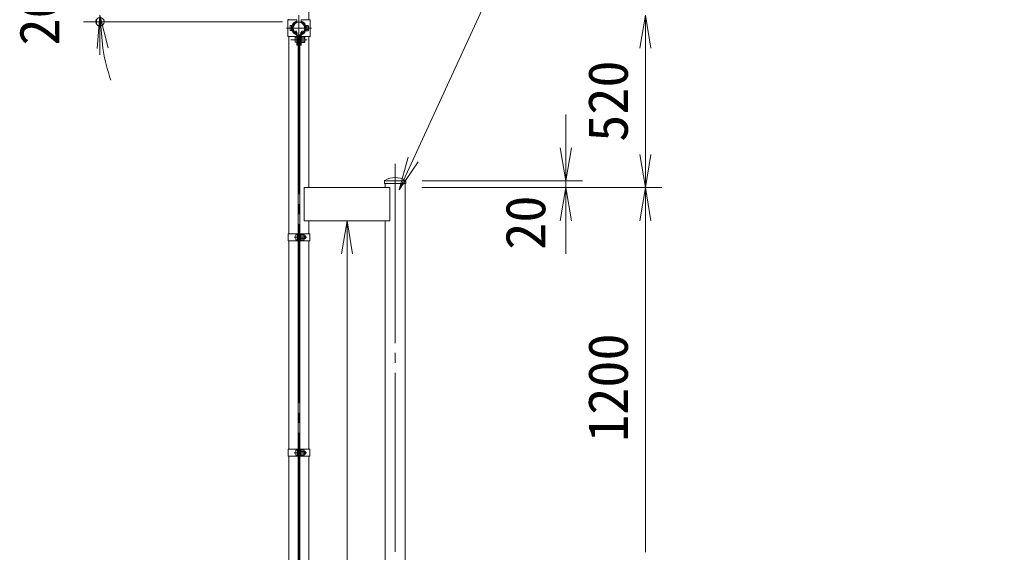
# Model space of a CAD drawing. Units: millimetres, scale not verified. Extents: x -10500 to 10500, y -7425 to 7425.
# Drawn here: x -3957 to -979, y 635 to 2241 of the extents above; entities that cross this region are included whole.
import ezdxf
from ezdxf.enums import TextEntityAlignment as Align

# ---------------------------------------------------------------- set-up
doc = ezdxf.new("R2010")
doc.units = ezdxf.units.MM
doc.header["$LTSCALE"] = 30
doc.linetypes.add('LONG_CHAIN', pattern=[21, 18, -1, 1, -1])
for name, color, linetype, lineweight in [('0-2_D-STR-TXT', 7, 'Continuous', 9), ('0-4_D-STR1', 1, 'Continuous', 9), ('0-7_D-BMK', 2, 'LONG_CHAIN', 9), ('0-8_D-STR-DIM', 7, 'Continuous', 9), ('0-9_0', 7, 'Continuous', 9), ('0-A_D-STR3', 3, 'Continuous', 9)]:
    doc.layers.add(name, color=color, linetype=linetype, lineweight=lineweight)
doc.styles.add('ＭＳ ゴシック', font='')
doc.styles.get('ＭＳ ゴシック').set_extended_font_data('MS Gothic')

# ---------------------------------------------------------------- blocks, each defined once
blk = doc.blocks.new('_Open')
at = {"layer": '0-9_0'}
blk.add_line((-30, 5), (0, 0), dxfattribs=at)
blk.add_lwpolyline([(-30, -5), (0, 0), (-30, 0)], dxfattribs=at)
blk = doc.blocks.new('_DotSmall')
at = {"layer": '0-9_0'}
for p, q in [((2.238, 3), (-2.238, 3)), ((3.668, -0.743), (-3.668, -0.743))]:
    blk.add_line(p, q, dxfattribs=at)
for points in [[(3.75, 0), (3.72, 0.47), (3.632, 0.933), (3.487, 1.38), (3.286, 1.807), (3.034, 2.204), (2.734, 2.567), (2.39, 2.889), (2.009, 3.166), (1.597, 3.393), (1.159, 3.566), (0.703, 3.684), (0.235, 3.743), (-0.235, 3.743), (-0.703, 3.684), (-1.159, 3.566), (-1.597, 3.393), (-2.009, 3.166), (-2.39, 2.889), (-2.734, 2.567), (-3.034, 2.204), (-3.286, 1.807), (-3.487, 1.38), (-3.632, 0.933), (-3.72, 0.47), (-3.75, 0), (0, 0)], [(-3.75, 0), (-3.72, -0.47), (-3.632, -0.933), (-3.487, -1.38), (-3.286, -1.807), (-3.034, -2.204), (-2.734, -2.567), (-2.39, -2.889), (-2.009, -3.166), (-1.597, -3.393), (-1.159, -3.566), (-0.703, -3.684), (-0.235, -3.743), (0.235, -3.743), (0.703, -3.684), (1.159, -3.566), (1.597, -3.393), (2.009, -3.166), (2.39, -2.889), (2.734, -2.567), (3.034, -2.204), (3.286, -1.807), (3.487, -1.38), (3.632, -0.933), (3.72, -0.47), (3.75, 0), (0, 0)]]:
    blk.add_lwpolyline(points, close=True, dxfattribs=at)

msp = doc.modelspace()

# ---------------------------------------------------------------- linework, layer by layer
at = {"layer": '0-2_D-STR-TXT'}
for points in [[(-1174.1, 2386.93), (-2510.8, 2386.93), (-2811.99, 1730.25)], [(-979.43, 145.13), (-2970.52, 145.13), (-2970.52, 1632.95)]]:
    msp.add_lwpolyline(points, dxfattribs=at)
at = {"layer": '0-4_D-STR1'}
for p, q in [((-3145.77, 2240.9), (-3145.77, 2242.42)), ((-3125.7, 2206.65), (-3124.31, 2207.45)), ((-3122.19, 2200.57), (-3125.7, 2206.65)), ((-3120.8, 2201.37), (-3124.31, 2207.45)), ((-3110.24, 2201.37), (-3106.73, 2207.45)), ((-3108.85, 2200.57), (-3105.34, 2206.65)), ((-3105.34, 2206.65), (-3106.73, 2207.45)), ((-3145.77, 1595.45), (-3145.77, 2190.9)), ((-3085.27, 2190.9), (-3085.27, 1734.95)), ((-2841.52, 1734.95), (-3099.52, 1734.95)), ((-3099.52, 1734.95), (-3099.52, 1634.95)), ((-2857.62, 1755.01), (-2857.62, 1746.95)), ((-2857.62, 1754.95), (-2793.42, 1754.95)), ((-2857.62, 1746.95), (-2793.42, 1746.95)), ((-2855.77, 1734.95), (-2855.77, 1746.95)), ((-2841.52, 1734.95), (-2841.52, 1634.95)), ((-2793.42, 1755.01), (-2793.42, 1746.95)), ((-2841.52, 1634.95), (-3099.52, 1634.95)), ((-3085.27, 1634.95), (-3085.27, 1595.45)), ((-2855.77, 584.95), (-2855.77, 1634.95)), ((-3145.77, 945.45), (-3145.77, 1574.45)), ((-3085.27, 1574.45), (-3085.27, 945.45)), ((-3145.77, 326.5), (-3145.77, 924.45)), ((-3085.27, 924.45), (-3085.27, 584.95))]:
    msp.add_line(p, q, dxfattribs=at)
for points in [[(-3104.07, 2286.28), (-3085.27, 2267.48), (-3085.27, 2240.9)], [(-2795.27, 1746.95), (-2795.27, -3465.05), (-2855.77, -3465.05), (-2855.77, -2215.05)]]:
    msp.add_lwpolyline(points, dxfattribs=at)
for centre, radius, start, end in [((-3115.52, 2215.9), 19.05, 294.32478, 245.67522), ((-3115.52, 2215.9), 17.45, 294.32478, 245.67522), ((-3122.54, 2200.37), 2, 245.67522, 30), ((-3122.54, 2200.37), 0.401, 245.67522, 30), ((-3108.5, 2200.37), 2, 150, 294.32478), ((-3108.5, 2200.37), 0.401, 150, 294.32478), ((-2825.52, 1703.78), 61.17, 59.14927, 120.85073), ((-2856.12, 1755.01), 1.5, 120.85073, 180), ((-2794.92, 1755.01), 1.5, 0, 59.14927)]:
    msp.add_arc(centre, radius, start, end, dxfattribs=at)
at = {"layer": '0-7_D-BMK'}
for p, q in [((-3115.52, 2254.95), (-3115.52, -3516.05)), ((-3153.49, 2215.9), (-3077.55, 2215.9)), ((-3139.96, 2180.9), (-3091.08, 2180.9)), ((-2825.52, 1805.95), (-2825.52, -3516.05)), ((-3130.07, 1584.95), (-3091.47, 1584.95)), ((-3130.07, 934.95), (-3091.47, 934.95))]:
    msp.add_line(p, q, dxfattribs=at)
at = {"layer": '0-8_D-STR-DIM'}
for p, q in [((-3165.52, 2234.95), (-3765.52, 2234.95)), ((-3715.52, 2234.95), (-3715.52, 2254.95)), ((-3715.52, 2234.95), (-3715.52, 2134.95)), ((-2070.66, 1834.95), (-2070.66, 2154.95)), ((-2310.66, 1854.95), (-2310.66, 1954.95)), ((-2745.27, 1734.95), (-2020.66, 1734.95)), ((-2745.27, 1734.95), (-2020.66, 1734.95)), ((-2745.27, 1734.95), (-2260.66, 1734.95)), ((-2744.07, 1754.95), (-2260.66, 1754.95)), ((-2310.66, 1734.95), (-2310.66, 1754.95)), ((-2310.66, 1634.95), (-2310.66, 1534.95)), ((-2070.66, 634.95), (-2070.66, 1634.95))]:
    msp.add_line(p, q, dxfattribs=at)
msp.add_arc((-3115.52, 2254.95), 600, 189.56038, 199.12077, dxfattribs=at)
at = {"layer": '0-A_D-STR3'}
for p, q in [((-3149.17, 2240.9), (-3122.22, 2240.9)), ((-3149.17, 2190.9), (-3149.17, 2240.9)), ((-3122.22, 2234.43), (-3123, 2236.59)), ((-3122.22, 2234.43), (-3122.22, 2240.9)), ((-3108.82, 2234.43), (-3108.82, 2240.9)), ((-3108.82, 2240.9), (-3081.87, 2240.9)), ((-3108.82, 2234.43), (-3108.04, 2236.59)), ((-3081.87, 2190.9), (-3081.87, 2240.9)), ((-3142.32, 2209.4), (-3142.32, 2222.4)), ((-3137.52, 2207.9), (-3137.52, 2223.9)), ((-3137.15, 2219.9), (-3137.52, 2219.9)), ((-3137.15, 2211.9), (-3137.52, 2211.9)), ((-3093.52, 2219.9), (-3093.89, 2219.9)), ((-3093.52, 2211.9), (-3093.89, 2211.9)), ((-3088.02, 2224), (-3093.52, 2224)), ((-3093.52, 2207.8), (-3093.52, 2224)), ((-3088.02, 2219.95), (-3093.52, 2219.95)), ((-3088.02, 2211.85), (-3093.52, 2211.85)), ((-3088.02, 2207.8), (-3093.52, 2207.8)), ((-3087.02, 2209.67), (-3087.02, 2222.01)), ((-3087.02, 2219.9), (-3086.52, 2219.9)), ((-3087.02, 2219.9), (-3086.52, 2219.9)), ((-3087.02, 2219.22), (-3086.2, 2219.22)), ((-3087.02, 2212.58), (-3086.2, 2212.58)), ((-3087.02, 2211.9), (-3086.52, 2211.9)), ((-3087.02, 2211.9), (-3086.52, 2211.9)), ((-3086.52, 2211.9), (-3086.52, 2219.9)), ((-3149.17, 2190.9), (-3122.02, 2190.9)), ((-3126.82, 2174.4), (-3126.82, 2187.4)), ((-3122.02, 2163.9), (-3122.02, 2193.47)), ((-3119.72, 2163.9), (-3119.72, 2193.47)), ((-3118.02, 2186.22), (-3119.72, 2186.22)), ((-3118.02, 2175.58), (-3119.72, 2175.58)), ((-3118.02, 2175.58), (-3118.02, 2186.22)), ((-3118.02, 2184.9), (-3117.77, 2184.9)), ((-3118.02, 2176.9), (-3117.77, 2176.9)), ((-3117.77, 2195.9), (-3117.77, 324)), ((-3117.77, 2195.9), (-3113.27, 2195.9)), ((-3113.27, 2195.9), (-3113.27, 324)), ((-3113.27, 2184.9), (-3111.32, 2184.9)), ((-3113.27, 2176.9), (-3111.32, 2176.9)), ((-3111.32, 2163.9), (-3111.32, 2193.47)), ((-3109.02, 2163.9), (-3109.02, 2193.47)), ((-3109.02, 2190.9), (-3081.87, 2190.9)), ((-3099.02, 2189), (-3109.02, 2189)), ((-3099.02, 2184.95), (-3109.02, 2184.95)), ((-3109.02, 2184.9), (-3108.82, 2184.9)), ((-3109.02, 2176.9), (-3108.82, 2176.9)), ((-3099.02, 2176.85), (-3109.02, 2176.85)), ((-3098.02, 2174.67), (-3098.02, 2187.01)), ((-3098.02, 2176.9), (-3098.02, 2184.9)), ((-3098.02, 2184.22), (-3097.7, 2184.22)), ((-3098.02, 2177.58), (-3097.7, 2177.58)), ((-3122.02, 2163.9), (-3119.72, 2163.9)), ((-3111.32, 2163.9), (-3109.02, 2163.9)), ((-3099.02, 2172.8), (-3109.02, 2172.8)), ((-3148.07, 1595.45), (-3148.07, 1574.45)), ((-3117.77, 1595.45), (-3148.07, 1595.45)), ((-3124.87, 1591.45), (-3124.87, 1578.45)), ((-3120.07, 1595.45), (-3120.07, 1574.45)), ((-3120.07, 1592.95), (-3120.07, 1576.95)), ((-3113.27, 1595.45), (-3082.97, 1595.45)), ((-3110.97, 1595.45), (-3110.97, 1574.45)), ((-3100.97, 1593.05), (-3110.97, 1593.05)), ((-3110.97, 1593.05), (-3110.97, 1576.85)), ((-3100.97, 1589), (-3110.97, 1589)), ((-3100.97, 1580.9), (-3110.97, 1580.9)), ((-3099.97, 1591.19), (-3099.97, 1578.84)), ((-3099.97, 1588.95), (-3096.07, 1588.95)), ((-3099.97, 1588.27), (-3095.75, 1588.27)), ((-3099.97, 1581.63), (-3095.75, 1581.63)), ((-3099.97, 1580.95), (-3096.07, 1580.95)), ((-3096.07, 1588.95), (-3096.07, 1580.95)), ((-3082.97, 1595.45), (-3082.97, 1574.45)), ((-3117.77, 1574.45), (-3148.07, 1574.45)), ((-3113.27, 1574.45), (-3082.97, 1574.45)), ((-3100.97, 1576.85), (-3110.97, 1576.85)), ((-3148.07, 945.45), (-3148.07, 924.45)), ((-3117.77, 945.45), (-3148.07, 945.45)), ((-3117.77, 924.45), (-3148.07, 924.45)), ((-3124.87, 941.45), (-3124.87, 928.45)), ((-3120.07, 945.45), (-3120.07, 924.45)), ((-3120.07, 942.95), (-3120.07, 926.95)), ((-3113.27, 945.45), (-3082.97, 945.45)), ((-3113.27, 924.45), (-3082.97, 924.45)), ((-3110.97, 945.45), (-3110.97, 924.45)), ((-3100.97, 943.05), (-3110.97, 943.05)), ((-3110.97, 943.05), (-3110.97, 926.85)), ((-3100.97, 939), (-3110.97, 939)), ((-3100.97, 930.9), (-3110.97, 930.9)), ((-3100.97, 926.85), (-3110.97, 926.85)), ((-3099.97, 941.19), (-3099.97, 928.84)), ((-3099.97, 938.95), (-3096.07, 938.95)), ((-3099.97, 938.27), (-3095.75, 938.27)), ((-3099.97, 931.63), (-3095.75, 931.63)), ((-3099.97, 930.95), (-3096.07, 930.95)), ((-3096.07, 938.95), (-3096.07, 930.95)), ((-3082.97, 945.45), (-3082.97, 924.45))]:
    msp.add_line(p, q, dxfattribs=at)
for centre, radius, start, end in [((-3115.52, 2215.9), 22, 109.88306, 249.8367), ((-3115.52, 2215.9), 19.7, 109.88306, 250.16282), ((-3115.52, 2215.9), 19.7, 289.83718, 70.11694), ((-3115.52, 2215.9), 22, 290.1633, 70.11694), ((-3089.57, 2221.98), 2.55, 307.42505, 52.57495), ((-3095.72, 2215.9), 8.7, 332.26063, 27.73937), ((-3089.56, 2209.83), 2.54, 307.21089, 52.78911), ((-3094.02, 2215.9), 8.5, 331.92751, 28.07249), ((-3124.02, 2193.47), 2, 0, 62.72039), ((-3124.02, 2193.47), 4.3, 0, 65.03562), ((-3107.02, 2193.47), 4.3, 114.96438, 180), ((-3107.02, 2193.47), 2, 117.27961, 180), ((-3100.57, 2186.98), 2.55, 307.42505, 52.57495), ((-3106.72, 2180.9), 8.7, 332.26063, 27.73937), ((-3100.56, 2174.83), 2.54, 307.21089, 52.78911), ((-3105.52, 2180.9), 8.5, 331.92751, 28.07249), ((-3102.51, 1591.03), 2.54, 307.21089, 52.78911), ((-3108.67, 1584.95), 8.7, 332.26063, 27.73937), ((-3102.52, 1578.88), 2.55, 307.42505, 52.57495), ((-3103.57, 1584.95), 8.5, 331.92751, 28.07249), ((-3102.51, 941.03), 2.54, 307.21089, 52.78911), ((-3108.67, 934.95), 8.7, 332.26063, 27.73937), ((-3102.52, 928.88), 2.55, 307.42505, 52.57495), ((-3103.57, 934.95), 8.5, 331.92751, 28.07249)]:
    msp.add_arc(centre, radius, start, end, dxfattribs=at)
for centre, start_param, end_param in [((-3137.52, 2222.4), 1.5707963, 3.1415927), ((-3137.52, 2209.4), 3.1415927, 4.712389), ((-3122.02, 2187.4), 1.5707963, 3.1415927), ((-3122.02, 2174.4), 3.1415927, 4.712389), ((-3120.07, 1591.45), 1.5707963, 3.1415927), ((-3120.07, 1578.45), 3.1415927, 4.712389), ((-3120.07, 941.45), 1.5707963, 3.1415927), ((-3120.07, 928.45), 3.1415927, 4.712389)]:
    msp.add_ellipse(centre, major_axis=(4.8, 0), ratio=0.3125, start_param=start_param, end_param=end_param, dxfattribs=at)

# ---------------------------------------------------------------- block references
at = {"layer": '0-2_D-STR-TXT', "xscale": 3.333333, "yscale": 3.333333}
for p, rotation in [((-2812.82, 1728.43), 245.36142), ((-2970.52, 1634.95), 90)]:
    msp.add_blockref('_Open', p, dxfattribs=dict(at, rotation=rotation))
at = {"layer": '0-8_D-STR-DIM', "xscale": 3.333333, "yscale": 3.333333}
for name, p, rotation in [('_Open', (-3715.52, 2254.95), 94.78019), ('_DotSmall', (-3715.52, 2234.95), 90), ('_Open', (-2070.66, 2254.95), 90), ('_Open', (-2310.66, 1754.95), 270), ('_Open', (-2070.66, 1734.95), 270), ('_Open', (-2310.66, 1734.95), 90), ('_Open', (-2070.66, 1734.95), 90)]:
    msp.add_blockref(name, p, dxfattribs=dict(at, rotation=rotation))

# ---------------------------------------------------------------- texts
at = {"layer": '0-8_D-STR-DIM', "style": 'ＭＳ ゴシック'}
for s, p in [('20', (-3802.39, 2163.08)), ('520', (-2087.53, 1872.76)), ('20', (-2336.5, 1547.31)), ('1200', (-2087.53, 967.7))]:
    msp.add_text(s, height=120.3, rotation=90, dxfattribs=at).set_placement(p, align=Align.BOTTOM_LEFT)

doc.saveas('drawing.dxf')
